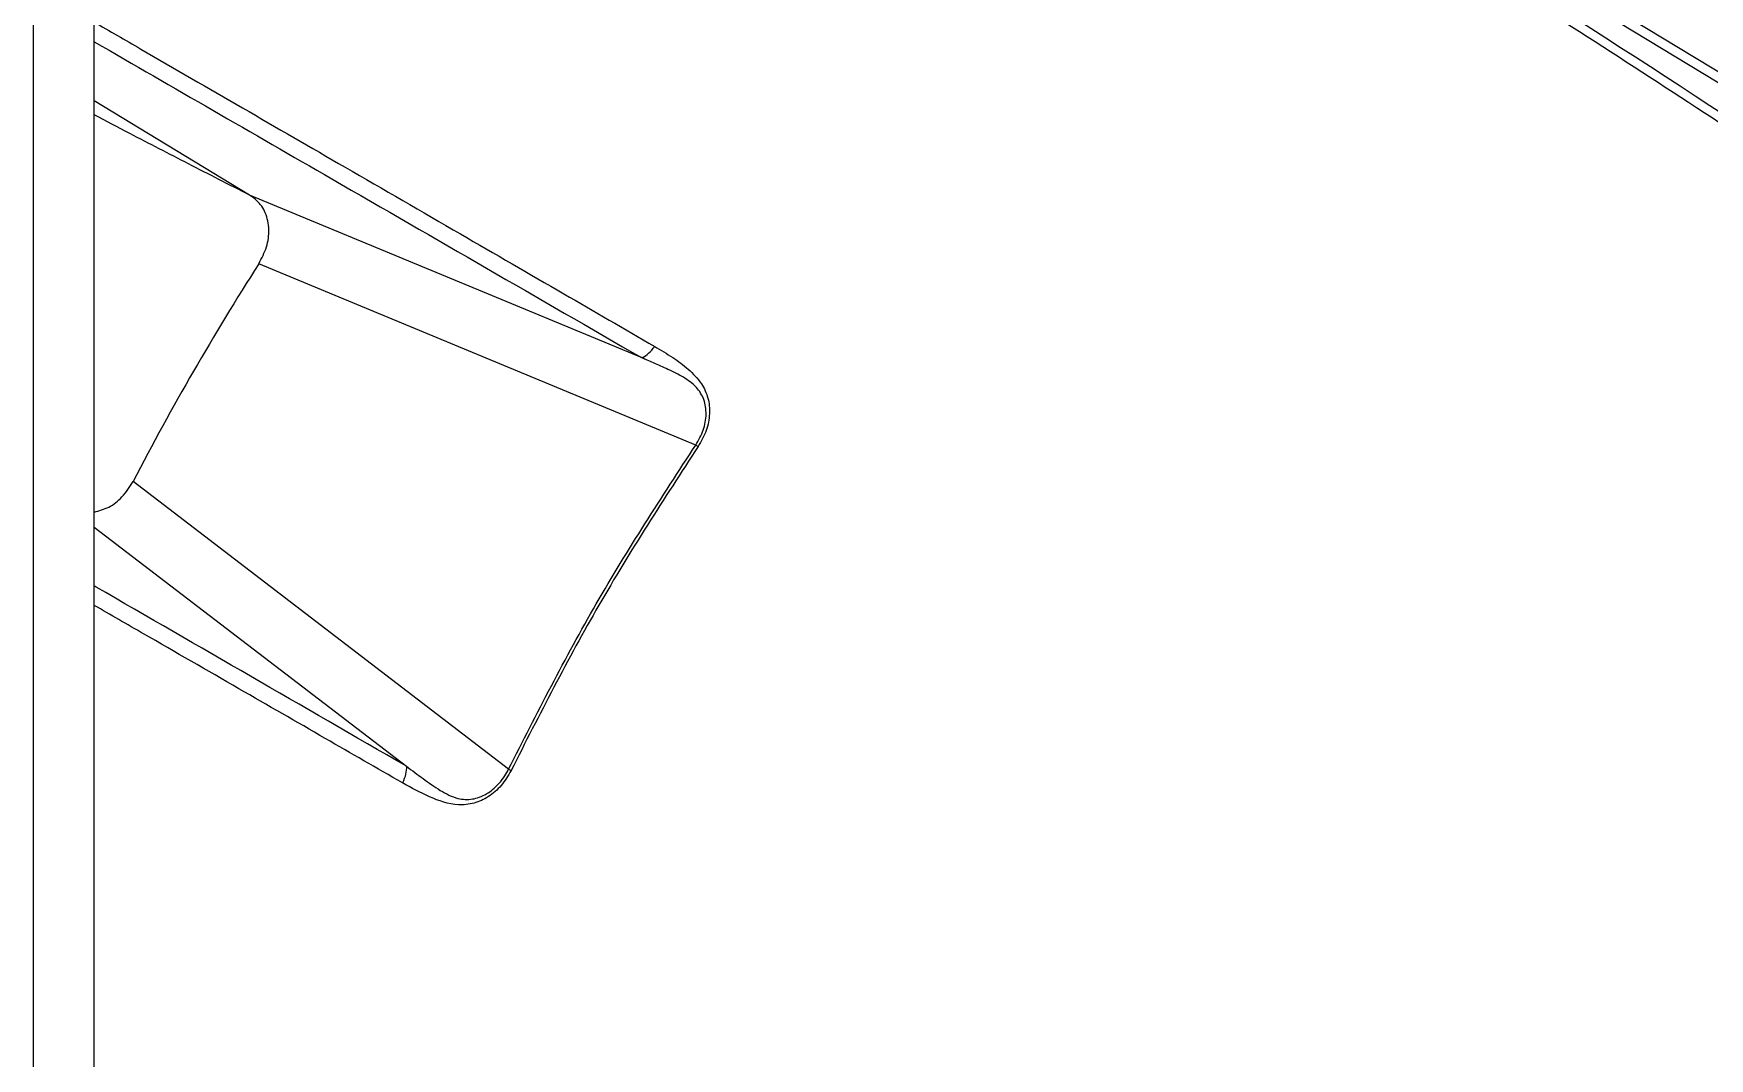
# Model space of a CAD drawing. Extents: x 17.3 to 113.1, y 4.8 to 84.5.
# Drawn here: x 79.954 to 83.621, y 10.117 to 12.36 of the extents above; entities that cross this region are included whole.
import ezdxf

# ---------------------------------------------------------------- set-up
doc = ezdxf.new("R2010")
doc.units = 0
doc.header["$MEASUREMENT"] = 0
doc.layers.add('OBJECT', color=7, linetype='CONTINUOUS')

msp = doc.modelspace()

# ---------------------------------------------------------------- linework, layer by layer
at = {"layer": 'OBJECT'}
for p, q in [((80.0866, 8.0781), (80.0866, 15.4047)), ((79.9537, 8.0014), (79.9537, 15.3279)), ((85.6639, 11.0268), (82.6584, 12.846)), ((85.6743, 11.0444), (82.6687, 12.8636)), ((80.4265, 12.0063), (80.0866, 12.2125)), ((81.2852, 11.6499), (80.4265, 12.0063)), ((81.4027, 11.4595), (80.4467, 11.8561)), ((80.9932, 10.7501), (80.1717, 11.3797)), ((80.0866, 11.2799), (80.7695, 10.7567)), ((80.7695, 10.7567), (80.7696, 10.7567)), ((80.9932, 10.7501), (80.9985, 10.7471))]:
    msp.add_line(p, q, dxfattribs=at)
msp.add_arc((85.5324, 8.6023), 6.0375, 147.38935, 152.61065, dxfattribs=at)
for points, knots in [([(81.2065, 13.6856), (81.5551, 13.482), (82.2524, 13.0747), (83.2962, 12.4186), (84.3378, 11.7329), (85.029, 11.2467), (85.3746, 11.0036)], [0, 0, 0, 0, 0.25003, 0.500058, 0.750055, 1, 1, 1, 1]), ([(85.3634, 10.9868), (85.1991, 11.1032), (84.8648, 11.3401), (84.3539, 11.6911), (83.8255, 12.0456), (83.2952, 12.3916), (82.7676, 12.7265), (82.2473, 13.0477), (81.7232, 13.3629), (81.3725, 13.566), (81.1965, 13.6679)], [0, 0, 0, 0, 0.118989, 0.241992, 0.369009, 0.500039, 0.623805, 0.748387, 0.873785, 1, 1, 1, 1]), ([(80.0866, 12.3845), (80.1204, 12.365), (80.2283, 12.3027), (80.4111, 12.197), (80.6443, 12.0623), (80.8784, 11.9268), (81.1043, 11.7959), (81.2464, 11.7137), (81.3128, 11.6753)], [0, 0, 0, 0, 0.083773, 0.267021, 0.450258, 0.655967, 0.839215, 1, 1, 1, 1]), ([(80.0866, 12.3417), (80.2594, 12.242), (80.6548, 12.0138), (81.0581, 11.781), (81.2852, 11.6499)], [0, 0, 0, 0, 0.436927, 1, 1, 1, 1]), ([(80.4265, 12.0063), (80.3818, 12.029), (80.2941, 12.0737), (80.1807, 12.1321), (80.1124, 12.1682), (80.0866, 12.1819)], [0, 0, 0, 0, 0.391861, 0.76998, 1, 1, 1, 1]), ([(80.4467, 11.8561), (80.453, 11.8682), (80.4656, 11.8923), (80.4706, 11.9319), (80.4632, 11.9675), (80.4465, 11.9925), (80.4321, 12.0024), (80.4265, 12.0063)], [0, 0, 0, 0, 0.217936, 0.435232, 0.661573, 0.868603, 1, 1, 1, 1]), ([(81.2853, 11.6499), (81.2901, 11.6529), (81.2999, 11.6589), (81.3085, 11.6698), (81.3128, 11.6753)], [0, 0, 0, 0, 0.500003, 1, 1, 1, 1]), ([(81.3128, 11.6753), (81.3261, 11.6673), (81.3517, 11.6521), (81.3872, 11.626), (81.4149, 11.5971), (81.4309, 11.5633), (81.4343, 11.5278), (81.4275, 11.4908), (81.4145, 11.4678), (81.408, 11.4564)], [0, 0, 0, 0, 0.175155, 0.335953, 0.499736, 0.628069, 0.749937, 0.875049, 1, 1, 1, 1]), ([(81.4027, 11.4595), (81.4088, 11.4702), (81.4211, 11.4917), (81.4271, 11.5268), (81.4222, 11.5597), (81.4047, 11.5881), (81.376, 11.6087), (81.3431, 11.6245), (81.3163, 11.6365), (81.2973, 11.6447), (81.2889, 11.6483), (81.2852, 11.6499)], [0, 0, 0, 0, 0.123067, 0.246585, 0.369053, 0.491538, 0.630311, 0.772463, 0.899411, 0.955665, 1, 1, 1, 1]), ([(80.9932, 10.7501), (81.055, 10.872), (81.1788, 11.1158), (81.3281, 11.3449), (81.4027, 11.4595)], [0, 0, 0, 0, 0.499779, 1, 1, 1, 1]), ([(81.408, 11.4564), (81.3334, 11.3418), (81.1843, 11.1127), (81.0605, 10.869), (80.9985, 10.7471)], [0, 0, 0, 0, 0.500003, 1, 1, 1, 1]), ([(81.4027, 11.4595), (81.4036, 11.459), (81.4054, 11.4579), (81.4072, 11.4569), (81.408, 11.4564)], [0, 0, 0, 0, 0.500001, 1, 1, 1, 1]), ([(80.0866, 11.3128), (80.0974, 11.3157), (80.1191, 11.3215), (80.1495, 11.3453), (80.1641, 11.368), (80.1717, 11.3797)], [0, 0, 0, 0, 0.320872, 0.646441, 1, 1, 1, 1]), ([(80.7696, 10.7567), (80.5418, 10.8882), (80.3127, 11.0205), (80.088, 11.1502), (80.0866, 11.151)], [0, 0, 0, 0, 0.9937749, 1, 1, 1, 1]), ([(80.7613, 10.7201), (80.7049, 10.7526), (80.5852, 10.8215), (80.3962, 10.9303), (80.2277, 11.0273), (80.1225, 11.0879), (80.0866, 11.1086)], [0, 0, 0, 0, 0.249548, 0.52926, 0.839137, 1, 1, 1, 1]), ([(83.5891, 8.3097), (83.613, 8.392), (83.6612, 8.5579), (83.7549, 8.8096), (83.865, 9.0637), (83.9924, 9.317), (84.1358, 9.5663), (84.2931, 9.8072), (84.4624, 10.0365), (84.6413, 10.2512), (84.8268, 10.4483), (85.0163, 10.6255), (85.207, 10.7831), (85.3353, 10.8713), (85.399, 10.9151)], [0, 0, 0, 0, 0.080321, 0.16194, 0.244772, 0.329378, 0.414487, 0.5, 0.585518, 0.670628, 0.755228, 0.838065, 0.919682, 1, 1, 1, 1]), ([(80.7696, 10.7567), (80.7694, 10.7509), (80.769, 10.7394), (80.7639, 10.7265), (80.7613, 10.7201)], [0, 0, 0, 0, 0.499993, 1, 1, 1, 1]), ([(80.9985, 10.7471), (80.9918, 10.7358), (80.9784, 10.7131), (80.9497, 10.6887), (80.9173, 10.6739), (80.8722, 10.6701), (80.8193, 10.6881), (80.7806, 10.7094), (80.7613, 10.7201)], [0, 0, 0, 0, 0.125023, 0.25026, 0.372599, 0.500558, 0.750171, 1, 1, 1, 1]), ([(80.7696, 10.7567), (80.7818, 10.7476), (80.8063, 10.7293), (80.8429, 10.7033), (80.8787, 10.6847), (80.9087, 10.6831), (80.93, 10.6886), (80.9447, 10.6957), (80.9594, 10.7061), (80.973, 10.7191), (80.9848, 10.7342), (80.9906, 10.7453), (80.9932, 10.7501)], [0, 0, 0, 0, 0.167655, 0.336418, 0.499288, 0.624454, 0.681335, 0.749951, 0.805261, 0.875044, 0.945879, 1, 1, 1, 1])]:
    msp.add_open_spline(points, degree=3, knots=knots, dxfattribs=at)

doc.saveas('drawing.dxf')
